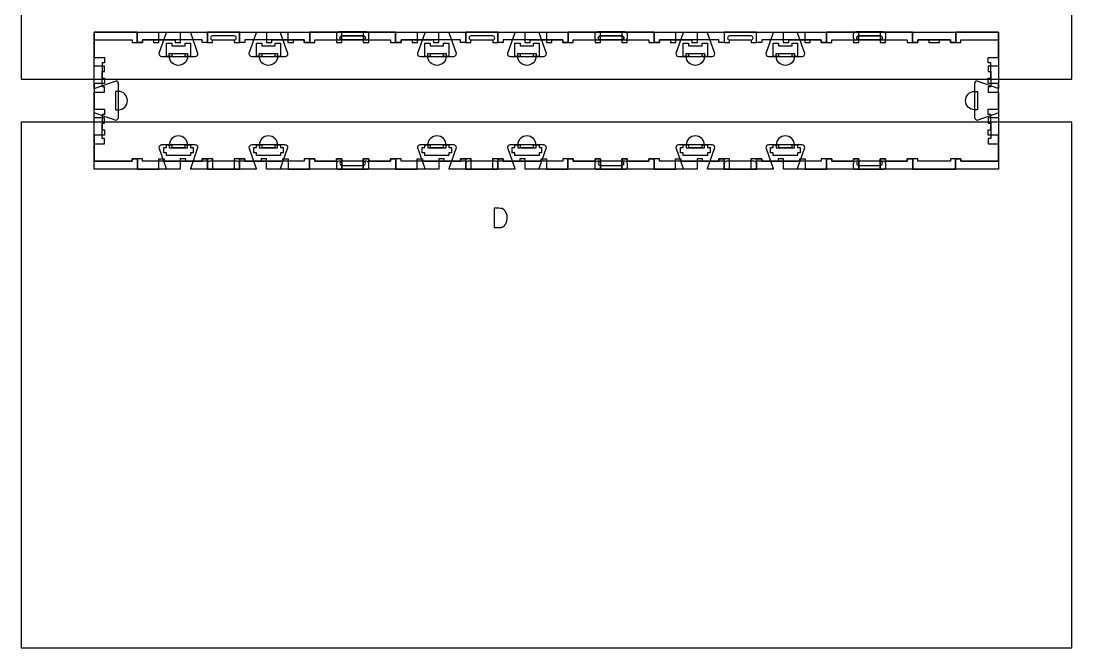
# Model space of a CAD drawing. Header units: millimetres. Extents: x -1220 to 1220, y -1270 to 3400.
# Drawn here: x -1220 to 1220, y -1270 to 185 of the extents above; entities that cross this region are included whole.
import ezdxf

# ---------------------------------------------------------------- set-up
doc = ezdxf.new("R2010")
doc.units = ezdxf.units.MM
for name, color, linetype in [('0_SHEET_SPRUCEPLY_2440X122', 1, 'CONTINUOUS'), ('1_ANYTOOL_1MMDEEP_LABELS_S', 2, 'CONTINUOUS'), ('3_ANYTOOL_CUTTHROUGH_INSID', 4, 'CONTINUOUS'), ('4_ANYTOOL_CUTTHROUGH_OUTSI', 5, 'CONTINUOUS'), ('5_ANYTOOL_HALF_MILL_9MM_IN', 3, 'CONTINUOUS')]:
    doc.layers.add(name, color=color, linetype=linetype)

msp = doc.modelspace()

# ---------------------------------------------------------------- linework, layer by layer
at = {"layer": '0_SHEET_SPRUCEPLY_2440X122'}
for points in [[(-1220, 1270), (-1220, 50), (1220, 50), (1220, 1270)], [(-1220, -50), (-1220, -1270), (1220, -1270), (1220, -50)]]:
    msp.add_lwpolyline(points, close=True, dxfattribs=at)
at = {"layer": '1_ANYTOOL_1MMDEEP_LABELS_S'}
msp.add_lwpolyline([(-121.8, -249.5), (-121.8, -294.5), (-109, -294.4), (-108.4, -294.4), (-107.8, -294.4), (-107.2, -294.3), (-106.6, -294.3), (-106, -294.2), (-105.5, -294.1), (-104.9, -294), (-104.4, -293.9), (-103.9, -293.8), (-103.4, -293.6), (-102.9, -293.5), (-102.4, -293.3), (-101.9, -293.1), (-101.7, -293), (-101.5, -292.9), (-101.2, -292.8), (-101, -292.7), (-100.8, -292.6), (-100.6, -292.5), (-100.3, -292.4), (-100.1, -292.2), (-99.9, -292.1), (-99.7, -292), (-99.5, -291.8), (-99.3, -291.7), (-99.1, -291.6), (-98.9, -291.4), (-98.7, -291.3), (-98.5, -291.1), (-98.4, -291), (-98.2, -290.8), (-98, -290.6), (-97.8, -290.5), (-97.6, -290.3), (-97.5, -290.1), (-97.3, -290), (-97.1, -289.8), (-97, -289.6), (-96.8, -289.4), (-96.7, -289.2), (-96.5, -289), (-96.4, -288.8), (-96.2, -288.6), (-96.1, -288.4), (-95.9, -288.2), (-95.6, -287.8), (-95.4, -287.4), (-95.1, -286.9), (-94.7, -286), (-94.2, -285), (-93.8, -284.1), (-93.4, -283.1), (-93.1, -282.2), (-92.7, -281.2), (-92.4, -280.2), (-92.2, -279.2), (-92, -278.2), (-91.8, -277.2), (-91.6, -276.2), (-91.5, -275.2), (-91.3, -274.2), (-91.3, -273.1), (-91.2, -272.1), (-91.2, -271), (-91.2, -270.1), (-91.3, -269.2), (-91.3, -268.4), (-91.4, -267.5), (-91.6, -266.6), (-91.6, -266.2), (-91.7, -265.8), (-91.8, -265.4), (-91.9, -264.9), (-92, -264.5), (-92.1, -264.1), (-92.3, -263.7), (-92.4, -263.3), (-92.5, -262.9), (-92.7, -262.5), (-92.8, -262.1), (-93, -261.7), (-93.1, -261.3), (-93.3, -260.9), (-93.7, -260.1), (-94.1, -259.3), (-94.5, -258.5), (-94.9, -257.8), (-95.2, -257.3), (-95.5, -256.9), (-95.8, -256.4), (-96.1, -256), (-96.4, -255.6), (-96.8, -255.2), (-97.1, -254.9), (-97.4, -254.5), (-97.7, -254.1), (-98.1, -253.8), (-98.4, -253.5), (-98.8, -253.2), (-99.1, -252.9), (-99.5, -252.6), (-99.9, -252.4), (-100.2, -252.1), (-100.6, -251.9), (-101, -251.6), (-101.4, -251.4), (-101.8, -251.2), (-102.1, -251.1), (-102.5, -250.9), (-103, -250.7), (-103.4, -250.6), (-103.8, -250.5), (-104.2, -250.4), (-104.6, -250.3), (-105.1, -250.2), (-105.5, -250.1), (-105.9, -250.1), (-106.4, -250), (-110.5, -249.8), (-114.2, -249.7), (-118, -249.6)], close=True, dxfattribs=at)
at = {"layer": '3_ANYTOOL_CUTTHROUGH_INSID'}
for points in [[(-725, 140.7, 1), (-725, 150.2), (-775, 150.2, 1), (-775, 140.7)], [(-425, 140.7), (-475, 140.7, -1), (-475, 150.2), (-425, 150.2, -1)], [(-425, 140.7), (-475, 140.7, -1), (-475, 150.2), (-425, 150.2, -1)], [(-475, 140.7), (-425, 140.7, 1), (-425, 150.2), (-475, 150.2, 1)], [(-125, 140.7, 1), (-125, 150.2), (-175, 150.2, 1), (-175, 140.7)], [(175, 140.7), (125, 140.7, -1), (125, 150.2), (175, 150.2, -1)], [(175, 140.7), (125, 140.7, -1), (125, 150.2), (175, 150.2, -1)], [(125, 140.7), (175, 140.7, 1), (175, 150.2), (125, 150.2, 1)], [(475, 140.7, 1), (475, 150.2), (425, 150.2, 1), (425, 140.7)], [(775, 140.7), (725, 140.7, -1), (725, 150.2), (775, 150.2, -1)], [(725, 140.7), (775, 140.7, 1), (775, 150.2), (725, 150.2, 1)], [(775, 140.7), (725, 140.7, -1), (725, 150.2), (775, 150.2, -1)], [(-475, -140.8, 1), (-475, -150.3), (-425, -150.3, 1), (-425, -140.8)], [(125, -140.8, 1), (125, -150.3), (175, -150.3, 1), (175, -140.8)], [(725, -140.8, 1), (725, -150.3), (775, -150.3, 1), (775, -140.8)]]:
    msp.add_lwpolyline(points, format="xyb", close=True, dxfattribs=at)
for points in [[(-882.6, 102.7), (-882.6, 133.3), (-870.1, 133.3), (-870.1, 127.3), (-838.9, 127.3), (-838.9, 133.3), (-826.4, 133.3), (-826.4, 102.7), (-838.9, 102.7), (-838.9, 108.8), (-870.1, 108.8), (-870.1, 102.7)], [(-629.9, 133.3), (-617.4, 133.3), (-617.4, 102.7), (-629.9, 102.7), (-629.9, 108.8), (-661.1, 108.8), (-661.1, 102.7), (-673.6, 102.7), (-673.6, 133.3), (-661.1, 133.3), (-661.1, 127.3), (-629.9, 127.3)], [(-282.6, 102.7), (-282.6, 133.3), (-270.1, 133.3), (-270.1, 127.3), (-238.9, 127.3), (-238.9, 133.3), (-226.4, 133.3), (-226.4, 102.7), (-238.9, 102.7), (-238.9, 108.8), (-270.1, 108.8), (-270.1, 102.7)], [(-29.9, 133.3), (-17.4, 133.3), (-17.4, 102.7), (-29.9, 102.7), (-29.9, 108.8), (-61.1, 108.8), (-61.1, 102.7), (-73.6, 102.7), (-73.6, 133.3), (-61.1, 133.3), (-61.1, 127.3), (-29.9, 127.3)], [(317.4, 102.7), (317.4, 133.3), (329.9, 133.3), (329.9, 127.3), (361.1, 127.3), (361.1, 133.3), (373.6, 133.3), (373.6, 102.7), (361.1, 102.7), (361.1, 108.8), (329.9, 108.8), (329.9, 102.7)], [(570.1, 133.3), (582.6, 133.3), (582.6, 102.7), (570.1, 102.7), (570.1, 108.8), (538.9, 108.8), (538.9, 102.7), (526.4, 102.7), (526.4, 133.3), (538.9, 133.3), (538.9, 127.3), (570.1, 127.3)], [(-882.6, -121.3), (-888.6, -121.3), (-888.6, -108.8), (-882.6, -108.8), (-882.6, -102.8), (-870.1, -102.8), (-870.1, -108.8), (-838.9, -108.8), (-838.9, -102.8), (-826.4, -102.8), (-826.4, -108.8), (-820.4, -108.8), (-820.4, -121.3), (-826.4, -121.3), (-826.4, -127.3), (-882.6, -127.3)], [(-673.6, -121.3), (-679.6, -121.3), (-679.6, -108.8), (-673.6, -108.8), (-673.6, -102.8), (-661.1, -102.8), (-661.1, -108.8), (-629.9, -108.8), (-629.9, -102.8), (-617.4, -102.8), (-617.4, -108.8), (-611.4, -108.8), (-611.4, -121.3), (-617.4, -121.3), (-617.4, -127.3), (-673.6, -127.3)], [(-282.6, -121.3), (-288.6, -121.3), (-288.6, -108.8), (-282.6, -108.8), (-282.6, -102.8), (-270.1, -102.8), (-270.1, -108.8), (-238.9, -108.8), (-238.9, -102.8), (-226.4, -102.8), (-226.4, -108.8), (-220.4, -108.8), (-220.4, -121.3), (-226.4, -121.3), (-226.4, -127.3), (-282.6, -127.3)], [(-73.6, -121.3), (-79.6, -121.3), (-79.6, -108.8), (-73.6, -108.8), (-73.6, -102.8), (-61.1, -102.8), (-61.1, -108.8), (-29.9, -108.8), (-29.9, -102.8), (-17.4, -102.8), (-17.4, -108.8), (-11.4, -108.8), (-11.4, -121.3), (-17.4, -121.3), (-17.4, -127.3), (-73.6, -127.3)], [(317.4, -121.3), (311.4, -121.3), (311.4, -108.8), (317.4, -108.8), (317.4, -102.8), (329.9, -102.8), (329.9, -108.8), (361.1, -108.8), (361.1, -102.8), (373.6, -102.8), (373.6, -108.8), (379.6, -108.8), (379.6, -121.3), (373.6, -121.3), (373.6, -127.3), (317.4, -127.3)], [(526.4, -121.3), (520.4, -121.3), (520.4, -108.8), (526.4, -108.8), (526.4, -102.8), (538.9, -102.8), (538.9, -108.8), (570.1, -108.8), (570.1, -102.8), (582.6, -102.8), (582.6, -108.8), (588.6, -108.8), (588.6, -121.3), (582.6, -121.3), (582.6, -127.3), (526.4, -127.3)]]:
    msp.add_lwpolyline(points, close=True, dxfattribs=at)
at = {"layer": '4_ANYTOOL_CUTTHROUGH_OUTSI'}
for points in [[(-1049.8, -28.1, -0.061485), (-1048.4, -28.3), (-1000.1, -45.2, 0.084368), (-1000, -45.2, 0.414214), (-993.8, -39), (-993.8, 39, 0.414214), (-1000, 45.3, 0.084368), (-1000.1, 45.2), (-1048.4, 28.3, -0.061485), (-1049.8, 28.1), (-1049.8, 158.7), (-950.3, 158.7), (-950.3, 158.7), (-950.3, 135, 0.414214), (-950, 134.7), (-938, 134.7, 0.414214), (-937.8, 135), (-937.8, 140.7), (-862.3, 140.7), (-862.3, 135), (-862.3, 135, 0.414214), (-862, 134.7), (-850, 134.7, 0.414214), (-849.8, 135), (-849.8, 158.7), (-650.3, 158.7), (-650.3, 135), (-650.3, 135, 0.414214), (-650, 134.7), (-638, 134.7, 0.414214), (-637.8, 135), (-637.8, 140.7), (-562.3, 140.7), (-562.3, 135), (-562.3, 135, 0.414214), (-562, 134.7), (-550, 134.7, 0.414214), (-549.8, 135), (-549.8, 158.7), (-350.3, 158.7), (-350.3, 135, 0.414214), (-350, 134.7), (-338, 134.7, 0.414214), (-337.8, 135), (-337.8, 140.7), (-262.3, 140.7), (-262.3, 135), (-262.3, 135, 0.414214), (-262, 134.7), (-250, 134.7, 0.414214), (-249.8, 135), (-249.8, 158.7), (-50.3, 158.7), (-50.3, 135), (-50.3, 135, 0.414214), (-50, 134.7), (-38, 134.7, 0.414214), (-37.8, 135), (-37.8, 140.7), (37.7, 140.7), (37.7, 135), (37.7, 135, 0.414214), (38, 134.7), (50, 134.7, 0.414214), (50.2, 135), (50.2, 158.7), (249.7, 158.7), (249.7, 135, 0.414214), (250, 134.7), (262, 134.7, 0.414214), (262.2, 135), (262.2, 140.7), (337.8, 140.7), (337.8, 135), (337.8, 135, 0.414214), (338, 134.7), (350, 134.7, 0.414214), (350.3, 135), (350.3, 158.7), (549.8, 158.7), (549.8, 135), (549.8, 135, 0.414214), (550, 134.7), (562, 134.7, 0.414214), (562.3, 135), (562.3, 140.7), (637.7, 140.7), (637.7, 135), (637.7, 135, 0.414214), (638, 134.7), (650, 134.7, 0.414214), (650.2, 135), (650.2, 158.7), (849.7, 158.7), (849.7, 135, 0.414214), (850, 134.7), (862, 134.7, 0.414214), (862.2, 135), (862.2, 140.7), (937.7, 140.7), (937.7, 135), (937.7, 135, 0.414214), (938, 134.7), (950, 134.7, 0.414214), (950.2, 135), (950.2, 158.7), (1049.7, 158.7), (1049.7, 28.1), (1049.7, 28.1, -0.061485), (1048.4, 28.3), (1000.1, 45.2, 0.084368), (1000, 45.3, 0.414214), (993.8, 39), (993.8, -39, 0.414214), (1000, -45.2, 0.084368), (1000.1, -45.2), (1048.4, -28.3, -0.061485), (1049.7, -28.1), (1049.7, -140.8), (962.2, -140.8), (962.2, -135), (962.2, -135, 0.414214), (962, -134.8), (950, -134.8, 0.414214), (949.7, -135), (949.7, -158.8), (900, -158.8), (850.2, -158.8), (850.2, -135), (850.2, -135, 0.414214), (850, -134.8), (838, -134.8, 0.414214), (837.7, -135), (837.7, -140.8), (787.2, -140.8), (787.2, -135), (787.2, -135, 0.414214), (787, -134.8), (775, -134.8, 0.414214), (774.7, -135), (774.7, -158.8), (725.2, -158.8), (725.2, -135), (725.2, -135, 0.414214), (725, -134.8), (713, -134.8, 0.414214), (712.7, -135), (712.7, -140.8), (662.2, -140.8), (662.2, -135), (662.2, -135, 0.414214), (662, -134.8), (650, -134.8, 0.414214), (649.7, -135), (649.7, -158.8), (582.6, -158.8), (582.6, -158.8, -0.061485), (582.8, -157.4), (599.7, -109.1, 0.084368), (599.7, -109, 0.414214), (593.5, -102.8), (515.5, -102.8, 0.414214), (509.2, -109, 0.084368), (509.2, -109.1), (526.1, -157.4, -0.061485), (526.3, -158.8), (487.8, -158.8), (487.8, -135), (487.8, -135, 0.414214), (487.5, -134.8), (475.5, -134.8, 0.414214), (475.3, -135), (475.3, -140.8), (424.8, -140.8), (424.8, -135), (424.8, -135, 0.414214), (424.5, -134.8), (412.5, -134.8, 0.414214), (412.3, -135), (412.3, -158.8), (373.7, -158.8), (373.7, -158.8, -0.061485), (373.9, -157.4), (390.8, -109.1, 0.084368), (390.8, -109, 0.414214), (384.5, -102.8), (306.5, -102.8, 0.414214), (300.3, -109, 0.084368), (300.3, -109.1), (317.2, -157.4, -0.061485), (317.4, -158.8), (300, -158.8), (250.2, -158.8), (250.2, -135), (250.2, -135, 0.414214), (250, -134.8), (238, -134.8, 0.414214), (237.7, -135), (237.7, -140.8), (187.2, -140.8), (187.2, -135), (187.2, -135, 0.414214), (187, -134.8), (175, -134.8, 0.414214), (174.7, -135), (174.7, -158.8), (125.2, -158.8), (125.2, -135), (125.2, -135, 0.414214), (125, -134.8), (113, -134.8, 0.414214), (112.7, -135), (112.7, -140.8), (62.2, -140.8), (62.2, -135), (62.2, -135, 0.414214), (62, -134.8), (50, -134.8, 0.414214), (49.7, -135), (49.7, -158.8), (-17.4, -158.8), (-17.4, -158.8, -0.061485), (-17.2, -157.4), (-0.3, -109.1, 0.084368), (-0.3, -109, 0.414214), (-6.5, -102.8), (-84.5, -102.8, 0.414214), (-90.8, -109, 0.084368), (-90.8, -109.1), (-73.9, -157.4, -0.061485), (-73.7, -158.8), (-112.3, -158.8), (-112.3, -135), (-112.3, -135, 0.414214), (-112.5, -134.8), (-124.5, -134.8, 0.414214), (-124.8, -135), (-124.8, -140.8), (-175.3, -140.8), (-175.3, -135), (-175.3, -135, 0.414214), (-175.5, -134.8), (-187.5, -134.8, 0.414214), (-187.8, -135), (-187.8, -158.8), (-226.3, -158.8), (-226.3, -158.8, -0.061485), (-226.1, -157.4), (-209.2, -109.1, 0.084368), (-209.2, -109, 0.414214), (-215.5, -102.8), (-293.5, -102.8, 0.414214), (-299.7, -109, 0.084368), (-299.7, -109.1), (-282.8, -157.4, -0.061485), (-282.6, -158.8), (-300, -158.8), (-349.8, -158.8), (-349.8, -135), (-349.8, -135, 0.414214), (-350, -134.8), (-362, -134.8, 0.414214), (-362.3, -135), (-362.3, -140.8), (-412.8, -140.8), (-412.8, -135), (-412.8, -135, 0.414214), (-413, -134.8), (-425, -134.8, 0.414214), (-425.3, -135), (-425.3, -158.8), (-474.8, -158.8), (-474.8, -135), (-474.8, -135, 0.414214), (-475, -134.8), (-487, -134.8, 0.414214), (-487.3, -135), (-487.3, -140.8), (-537.8, -140.8), (-537.8, -135), (-537.8, -135, 0.414214), (-538, -134.8), (-550, -134.8, 0.414214), (-550.3, -135), (-550.3, -158.8), (-617.4, -158.8), (-617.4, -158.8, -0.061485), (-617.2, -157.4), (-600.3, -109.1, 0.084368), (-600.3, -109, 0.414214), (-606.5, -102.8), (-684.5, -102.8, 0.414214), (-690.8, -109, 0.084368), (-690.8, -109.1), (-673.9, -157.4, -0.061485), (-673.7, -158.8), (-712.3, -158.8), (-712.3, -135), (-712.3, -135, 0.414214), (-712.5, -134.8), (-724.5, -134.8, 0.414214), (-724.8, -135), (-724.8, -140.8), (-775.3, -140.8), (-775.3, -135), (-775.3, -135, 0.414214), (-775.5, -134.8), (-787.5, -134.8, 0.414214), (-787.8, -135), (-787.8, -158.8), (-826.3, -158.8), (-826.3, -158.8, -0.061485), (-826.1, -157.4), (-809.2, -109.1, 0.084368), (-809.2, -109, 0.414214), (-815.5, -102.8), (-893.5, -102.8, 0.414214), (-899.7, -109, 0.084368), (-899.7, -109.1), (-882.8, -157.4, -0.061485), (-882.6, -158.8), (-900, -158.8), (-949.8, -158.8), (-949.8, -158.8), (-949.8, -135, 0.414214), (-950, -134.8), (-962, -134.8, 0.414214), (-962.3, -135), (-962.3, -140.8), (-1049.8, -140.8)], [(-562.3, -140.8), (-700.3, -140.8), (-700.3, -135), (-700.3, -135, 0.414214), (-700.5, -134.8), (-712.5, -134.8, 0.414214), (-712.8, -135), (-712.8, -158.8), (-787.3, -158.8), (-787.3, -135), (-787.3, -135, 0.414214), (-787.5, -134.8), (-799.5, -134.8, 0.414214), (-799.8, -135), (-799.8, -140.8), (-937.8, -140.8), (-937.8, -135), (-937.8, -135, 0.414214), (-938, -134.8), (-950, -134.8, 0.414214), (-950.3, -135), (-950.3, -158.8), (-1049.8, -158.8), (-1049.8, -100.3), (-1026, -100.3), (-1026, -100.3, 0.414214), (-1025.8, -100), (-1025.8, -88, 0.414214), (-1026, -87.8), (-1031.8, -87.8), (-1031.8, -52.3), (-1026, -52.3), (-1026, -52.3, 0.414214), (-1025.8, -52), (-1025.8, -40, 0.414214), (-1026, -39.8), (-1049.8, -39.8), (-1049.8, 19.7), (-1026, 19.7), (-1026, 19.7, 0.414214), (-1025.8, 20), (-1025.8, 32, 0.414214), (-1026, 32.2), (-1031.8, 32.2), (-1031.8, 67.7), (-1026, 67.7), (-1026, 67.7, 0.414214), (-1025.8, 68), (-1025.8, 80, 0.414214), (-1026, 80.2), (-1049.8, 80.2), (-1049.8, 158.7), (-950.3, 158.7), (-950.3, 135), (-950.3, 135, 0.414213), (-950, 134.7), (-938, 134.7, 0.414214), (-937.8, 135), (-937.8, 140.7), (-912.3, 140.7), (-912.3, 135), (-912.3, 135, 0.414214), (-912, 134.7), (-900, 134.7, 0.414213), (-899.7, 135), (-899.7, 158.7), (-787.8, 158.7), (-787.8, 135), (-787.8, 135, 0.414214), (-787.5, 134.7), (-775.5, 134.7, 0.414214), (-775.3, 135), (-775.3, 140.7), (-724.8, 140.7), (-724.8, 135), (-724.8, 135, 0.414214), (-724.5, 134.7), (-712.5, 134.7, 0.414214), (-712.3, 135), (-712.3, 158.7), (-600.2, 158.7), (-600.2, 135), (-600.2, 135, 0.414214), (-600, 134.7), (-588, 134.7, 0.414214), (-587.7, 135), (-587.7, 140.7), (-562.3, 140.7), (-562.3, 135), (-562.3, 135, 0.414214), (-562, 134.7), (-550, 134.7, 0.414214), (-549.8, 135), (-549.8, 158.7), (-350.3, 158.7), (-350.3, 135), (-350.3, 135, 0.414214), (-350, 134.7), (-338, 134.7, 0.414214), (-337.8, 135), (-337.8, 140.7), (-312.2, 140.7), (-312.2, 135), (-312.2, 135, 0.414214), (-312, 134.7), (-300, 134.7, 0.414214), (-299.7, 135), (-299.7, 158.7), (-187.8, 158.7), (-187.8, 135), (-187.8, 135, 0.414214), (-187.5, 134.7), (-175.5, 134.7, 0.414214), (-175.3, 135), (-175.3, 140.7), (-124.8, 140.7), (-124.8, 135), (-124.8, 135, 0.414214), (-124.5, 134.7), (-112.5, 134.7, 0.414214), (-112.3, 135), (-112.3, 158.7), (-0.2, 158.7), (-0.2, 135), (-0.2, 135, 0.414214), (0, 134.7), (12, 134.7, 0.414214), (12.3, 135), (12.3, 140.7), (37.7, 140.7), (37.7, 135), (37.7, 135, 0.414214), (38, 134.7), (50, 134.7, 0.414214), (50.2, 135), (50.2, 158.7), (249.7, 158.7), (249.7, 135), (249.7, 135, 0.414214), (250, 134.7), (262, 134.7, 0.414214), (262.2, 135), (262.2, 140.7), (287.8, 140.7), (287.8, 135), (287.8, 135, 0.414214), (288, 134.7), (300, 134.7, 0.414213), (300.3, 135), (300.3, 158.7), (412.3, 158.7), (412.3, 135), (412.3, 135, 0.414214), (412.5, 134.7), (424.5, 134.7, 0.414214), (424.8, 135), (424.8, 140.7), (475.3, 140.7), (475.3, 135), (475.3, 135, 0.414214), (475.5, 134.7), (487.5, 134.7, 0.414214), (487.8, 135), (487.8, 158.7), (599.8, 158.7), (599.8, 135), (599.8, 135, 0.414214), (600, 134.7), (612, 134.7, 0.414214), (612.3, 135), (612.3, 140.7), (637.7, 140.7), (637.7, 135), (637.7, 135, 0.414214), (638, 134.7), (650, 134.7, 0.414214), (650.2, 135), (650.2, 158.7), (849.7, 158.7), (849.7, 135), (849.7, 135, 0.414214), (850, 134.7), (862, 134.7, 0.414214), (862.2, 135), (862.2, 140.7), (887.8, 140.7), (887.8, 135), (887.8, 135, 0.414213), (888, 134.7), (912, 134.7, 0.414214), (912.3, 135), (912.3, 140.7), (937.7, 140.7), (937.7, 135), (937.7, 135, 0.414214), (938, 134.7), (950, 134.7, 0.414213), (950.2, 135), (950.2, 158.7), (1049.7, 158.7), (1049.7, 80.2), (1026, 80.2), (1026, 80.2, 0.414214), (1025.7, 80), (1025.7, 68, 0.414214), (1026, 67.7), (1031.7, 67.7), (1031.7, 32.2), (1026, 32.2), (1026, 32.2, 0.414214), (1025.7, 32), (1025.7, 20, 0.414214), (1026, 19.7), (1049.7, 19.7), (1049.7, -39.8), (1026, -39.8), (1026, -39.8, 0.414214), (1025.7, -40), (1025.7, -52, 0.414214), (1026, -52.3), (1031.7, -52.3), (1031.7, -87.8), (1026, -87.8), (1026, -87.8, 0.414214), (1025.7, -88), (1025.7, -100, 0.414214), (1026, -100.3), (1049.7, -100.3), (1049.7, -158.8), (950.2, -158.8), (950.2, -135), (950.2, -135, 0.414214), (950, -134.8), (938, -134.8, 0.414214), (937.7, -135), (937.7, -140.8), (862.2, -140.8), (862.2, -135), (862.2, -135, 0.414214), (862, -134.8), (850, -134.8, 0.414214), (849.7, -135), (849.7, -158.8), (650.2, -158.8), (650.2, -135), (650.2, -135, 0.414214), (650, -134.8), (638, -134.8, 0.414214), (637.7, -135), (637.7, -140.8), (499.7, -140.8), (499.7, -135), (499.7, -135, 0.414214), (499.5, -134.8), (487.5, -134.8, 0.414214), (487.2, -135), (487.2, -158.8), (412.7, -158.8), (412.7, -135), (412.7, -135, 0.414214), (412.5, -134.8), (400.5, -134.8, 0.414214), (400.2, -135), (400.2, -140.8), (262.2, -140.8), (262.2, -135), (262.2, -135, 0.414214), (262, -134.8), (250, -134.8, 0.414214), (249.7, -135), (249.7, -158.8), (50.2, -158.8), (50.2, -135), (50.2, -135, 0.414214), (50, -134.8), (38, -134.8, 0.414214), (37.7, -135), (37.7, -140.8), (-100.3, -140.8), (-100.3, -135), (-100.3, -135, 0.414214), (-100.5, -134.8), (-112.5, -134.8, 0.414214), (-112.8, -135), (-112.8, -158.8), (-187.3, -158.8), (-187.3, -135), (-187.3, -135, 0.414214), (-187.5, -134.8), (-199.5, -134.8, 0.414214), (-199.8, -135), (-199.8, -140.8), (-337.8, -140.8), (-337.8, -135), (-337.8, -135, 0.414214), (-338, -134.8), (-350, -134.8, 0.414214), (-350.3, -135), (-350.3, -158.8), (-549.8, -158.8), (-549.8, -135), (-549.8, -135, 0.414214), (-550, -134.8), (-562, -134.8, 0.414214), (-562.3, -135)], [(993.8, -39, 0.414214), (1000, -45.2, 0.084368), (1000.1, -45.2), (1048.4, -28.3, -0.061485), (1049.7, -28.1), (1049.7, -140.8), (962.2, -140.8), (962.2, -135), (962.2, -135, 0.414214), (962, -134.8), (950, -134.8, 0.414214), (949.7, -135), (949.7, -158.8), (850.2, -158.8), (850.2, -135), (850.2, -135, 0.414214), (850, -134.8), (838, -134.8, 0.414214), (837.7, -135), (837.7, -140.8), (787.2, -140.8), (787.2, -135), (787.2, -135, 0.414214), (787, -134.8), (775, -134.8, 0.414213), (774.7, -135), (774.7, -158.8), (725.2, -158.8), (725.2, -135), (725.2, -135, 0.414214), (725, -134.8), (713, -134.8, 0.414214), (712.7, -135), (712.7, -140.8), (662.2, -140.8), (662.2, -135), (662.2, -135, 0.414214), (662, -134.8), (650, -134.8, 0.414214), (649.7, -135), (649.7, -158.8), (550.3, -158.8), (550.3, -135), (550.3, -135, 0.414214), (550, -134.8), (538, -134.8, 0.414214), (537.8, -135), (537.8, -140.8), (487.2, -140.8), (487.2, -135), (487.2, -135, 0.414214), (487, -134.8), (475, -134.8, 0.414213), (474.7, -135), (474.7, -158.8), (425.2, -158.8), (425.2, -135), (425.2, -135, 0.414214), (425, -134.8), (413, -134.8, 0.414214), (412.7, -135), (412.7, -140.8), (362.3, -140.8), (362.3, -135), (362.3, -135, 0.414214), (362, -134.8), (350, -134.8, 0.414214), (349.8, -135), (349.8, -158.8), (250.2, -158.8), (250.2, -135), (250.2, -135, 0.414214), (250, -134.8), (238, -134.8, 0.414214), (237.7, -135), (237.7, -140.8), (187.2, -140.8), (187.2, -135), (187.2, -135, 0.414214), (187, -134.8), (175, -134.8, 0.414213), (174.7, -135), (174.7, -158.8), (125.2, -158.8), (125.2, -135), (125.2, -135, 0.414214), (125, -134.8), (113, -134.8, 0.414214), (112.7, -135), (112.7, -140.8), (62.2, -140.8), (62.2, -135), (62.2, -135, 0.414214), (62, -134.8), (50, -134.8, 0.414214), (49.7, -135), (49.7, -158.8), (-49.7, -158.8), (-49.7, -135), (-49.7, -135, 0.414214), (-50, -134.8), (-62, -134.8, 0.414214), (-62.2, -135), (-62.2, -140.8), (-112.8, -140.8), (-112.8, -135), (-112.8, -135, 0.414214), (-113, -134.8), (-125, -134.8, 0.414213), (-125.3, -135), (-125.3, -158.8), (-174.8, -158.8), (-174.8, -135), (-174.8, -135, 0.414214), (-175, -134.8), (-187, -134.8, 0.414214), (-187.3, -135), (-187.3, -140.8), (-237.7, -140.8), (-237.7, -135), (-237.7, -135, 0.414214), (-238, -134.8), (-250, -134.8, 0.414214), (-250.2, -135), (-250.2, -158.8), (-349.8, -158.8), (-349.8, -135), (-349.8, -135, 0.414214), (-350, -134.8), (-362, -134.8, 0.414214), (-362.3, -135), (-362.3, -140.8), (-412.8, -140.8), (-412.8, -135), (-412.8, -135, 0.414214), (-413, -134.8), (-425, -134.8, 0.414213), (-425.3, -135), (-425.3, -158.8), (-474.8, -158.8), (-474.8, -135), (-474.8, -135, 0.414214), (-475, -134.8), (-487, -134.8, 0.414214), (-487.3, -135), (-487.3, -140.8), (-537.8, -140.8), (-537.8, -135), (-537.8, -135, 0.414214), (-538, -134.8), (-550, -134.8, 0.414214), (-550.3, -135), (-550.3, -158.8), (-649.7, -158.8), (-649.7, -135), (-649.7, -135, 0.414214), (-650, -134.8), (-662, -134.8, 0.414214), (-662.2, -135), (-662.2, -140.8), (-712.8, -140.8), (-712.8, -135), (-712.8, -135, 0.414214), (-713, -134.8), (-725, -134.8, 0.414213), (-725.3, -135), (-725.3, -158.8), (-774.8, -158.8), (-774.8, -135), (-774.8, -135, 0.414214), (-775, -134.8), (-787, -134.8, 0.414214), (-787.3, -135), (-787.3, -140.8), (-837.7, -140.8), (-837.7, -135), (-837.7, -135, 0.414214), (-838, -134.8), (-850, -134.8, 0.414214), (-850.2, -135), (-850.2, -158.8), (-949.8, -158.8), (-949.8, -135), (-949.8, -135, 0.414214), (-950, -134.8), (-962, -134.8, 0.414214), (-962.3, -135), (-962.3, -140.8), (-1049.8, -140.8), (-1049.8, -28.1), (-1049.8, -28.1, -0.061485), (-1048.4, -28.3), (-1000.1, -45.2, 0.084368), (-1000, -45.2, 0.414214), (-993.8, -39), (-993.8, 39, 0.414214), (-1000, 45.3, 0.084368), (-1000.1, 45.2), (-1048.4, 28.3, -0.061485), (-1049.8, 28.1), (-1049.8, 140.7), (-962.3, 140.7), (-962.3, 135), (-962.3, 135, 0.414214), (-962, 134.7), (-950, 134.7, 0.414214), (-949.8, 135), (-949.8, 158.7), (-900, 158.7), (-882.6, 158.7), (-882.6, 158.7, -0.061485), (-882.8, 157.4), (-899.7, 109.1, 0.084368), (-899.7, 109, 0.414214), (-893.5, 102.7), (-815.5, 102.7, 0.414214), (-809.2, 109, 0.084368), (-809.2, 109.1), (-826.1, 157.4, -0.061485), (-826.3, 158.7), (-787.8, 158.7), (-787.8, 135), (-787.8, 135, 0.414214), (-787.5, 134.7), (-775.5, 134.7, 0.414214), (-775.3, 135), (-775.3, 140.7), (-724.8, 140.7), (-724.8, 135), (-724.8, 135, 0.414214), (-724.5, 134.7), (-712.5, 134.7, 0.414214), (-712.3, 135), (-712.3, 158.7), (-673.7, 158.7), (-673.7, 158.7, -0.061485), (-673.9, 157.4), (-690.8, 109.1, 0.084368), (-690.8, 109, 0.414214), (-684.5, 102.7), (-606.5, 102.7, 0.414214), (-600.3, 109, 0.084368), (-600.3, 109.1), (-617.2, 157.4, -0.061485), (-617.4, 158.7), (-600, 158.7), (-550.3, 158.7), (-550.3, 135), (-550.3, 135, 0.414214), (-550, 134.7), (-538, 134.7, 0.414214), (-537.8, 135), (-537.8, 140.7), (-487.3, 140.7), (-487.3, 135), (-487.3, 135, 0.414214), (-487, 134.7), (-475, 134.7, 0.414214), (-474.8, 135), (-474.8, 158.7), (-425.3, 158.7), (-425.3, 135), (-425.3, 135, 0.414214), (-425, 134.7), (-413, 134.7, 0.414214), (-412.8, 135), (-412.8, 140.7), (-362.3, 140.7), (-362.3, 135), (-362.3, 135, 0.414214), (-362, 134.7), (-350, 134.7, 0.414214), (-349.8, 135), (-349.8, 158.7), (-300, 158.7), (-282.6, 158.7), (-282.6, 158.7, -0.061485), (-282.8, 157.4), (-299.7, 109.1, 0.084368), (-299.7, 109, 0.414214), (-293.5, 102.7), (-215.5, 102.7, 0.414214), (-209.2, 109, 0.084368), (-209.2, 109.1), (-226.1, 157.4, -0.061485), (-226.3, 158.7), (-187.8, 158.7), (-187.8, 135), (-187.8, 135, 0.414214), (-187.5, 134.7), (-175.5, 134.7, 0.414214), (-175.3, 135), (-175.3, 140.7), (-124.8, 140.7), (-124.8, 135), (-124.8, 135, 0.414214), (-124.5, 134.7), (-112.5, 134.7, 0.414214), (-112.3, 135), (-112.3, 158.7), (-73.7, 158.7), (-73.7, 158.7, -0.061485), (-73.9, 157.4), (-90.8, 109.1, 0.084368), (-90.8, 109, 0.414214), (-84.5, 102.7), (-6.5, 102.7, 0.414214), (-0.3, 109, 0.084368), (-0.3, 109.1), (-17.2, 157.4, -0.061485), (-17.4, 158.7), (0, 158.7), (49.7, 158.7), (49.7, 135), (49.7, 135, 0.414214), (50, 134.7), (62, 134.7, 0.414214), (62.2, 135), (62.2, 140.7), (112.7, 140.7), (112.7, 135), (112.7, 135, 0.414214), (113, 134.7), (125, 134.7, 0.414214), (125.2, 135), (125.2, 158.7), (174.7, 158.7), (174.7, 135), (174.7, 135, 0.414214), (175, 134.7), (187, 134.7, 0.414214), (187.2, 135), (187.2, 140.7), (237.7, 140.7), (237.7, 135), (237.7, 135, 0.414214), (238, 134.7), (250, 134.7, 0.414214), (250.2, 135), (250.2, 158.7), (300, 158.7), (317.4, 158.7), (317.4, 158.7, -0.061485), (317.2, 157.4), (300.3, 109.1, 0.084368), (300.3, 109, 0.414214), (306.5, 102.7), (384.5, 102.7, 0.414214), (390.8, 109, 0.084368), (390.8, 109.1), (373.9, 157.4, -0.061485), (373.7, 158.7), (412.3, 158.7), (412.3, 135), (412.3, 135, 0.414214), (412.5, 134.7), (424.5, 134.7, 0.414214), (424.8, 135), (424.8, 140.7), (475.3, 140.7), (475.3, 135), (475.3, 135, 0.414214), (475.5, 134.7), (487.5, 134.7, 0.414214), (487.8, 135), (487.8, 158.7), (526.3, 158.7), (526.3, 158.7, -0.061485), (526.1, 157.4), (509.2, 109.1, 0.084368), (509.2, 109, 0.414214), (515.5, 102.7), (593.5, 102.7, 0.414214), (599.7, 109, 0.084368), (599.7, 109.1), (582.8, 157.4, -0.061485), (582.6, 158.7), (600, 158.7), (649.7, 158.7), (649.7, 135), (649.7, 135, 0.414214), (650, 134.7), (662, 134.7, 0.414214), (662.2, 135), (662.2, 140.7), (712.7, 140.7), (712.7, 135), (712.7, 135, 0.414214), (713, 134.7), (725, 134.7, 0.414214), (725.2, 135), (725.2, 158.7), (774.7, 158.7), (774.7, 135), (774.7, 135, 0.414214), (775, 134.7), (787, 134.7, 0.414214), (787.2, 135), (787.2, 140.7), (837.7, 140.7), (837.7, 135), (837.7, 135, 0.414214), (838, 134.7), (850, 134.7, 0.414214), (850.2, 135), (850.2, 158.7), (900, 158.7), (949.7, 158.7), (949.7, 158.7), (949.7, 135, 0.414214), (950, 134.7), (962, 134.7, 0.414214), (962.2, 135), (962.2, 140.7), (1049.7, 140.7), (1049.7, 28.1), (1049.7, 28.1, -0.061485), (1048.4, 28.3), (1000.1, 45.2, 0.084368), (1000, 45.3, 0.414214), (993.8, 39)], [(-1031.8, -32.3), (-1031.8, -67.8), (-1026, -67.8, -0.414214), (-1025.8, -68), (-1025.8, -80, -0.414214), (-1026, -80.3), (-1049.8, -80.3), (-1049.8, -140.8), (-962.3, -140.8), (-962.3, -135, -0.414214), (-962, -134.8), (-950, -134.8, -0.414214), (-949.8, -135), (-949.8, -158.8), (-900.2, -158.8), (-900.2, -135, -0.414214), (-900, -134.8), (-888, -134.8, -0.414214), (-887.8, -135), (-887.8, -140.8), (-799.8, -140.8), (-799.8, -135, -0.414214), (-799.5, -134.8), (-787.5, -134.8, -0.414214), (-787.3, -135), (-787.3, -158.8), (-712.8, -158.8), (-712.8, -135, -0.414214), (-712.5, -134.8), (-700.5, -134.8, -0.414214), (-700.3, -135), (-700.3, -140.8), (-612.2, -140.8), (-612.2, -135, -0.414214), (-612, -134.8), (-600, -134.8, -0.414217), (-599.8, -135), (-599.8, -158.8), (-550.3, -158.8), (-550.3, -135, -0.414214), (-550, -134.8), (-538, -134.8, -0.414214), (-537.8, -135), (-537.8, -140.8), (-487.3, -140.8), (-487.3, -135, -0.414214), (-487, -134.8), (-475, -134.8, -0.414214), (-474.8, -135), (-474.8, -158.8), (-425.3, -158.8), (-425.3, -135, -0.414214), (-425, -134.8), (-413, -134.8, -0.414214), (-412.8, -135), (-412.8, -140.8), (-362.3, -140.8), (-362.3, -135, -0.414214), (-362, -134.8), (-350, -134.8, -0.414214), (-349.8, -135), (-349.8, -158.8), (-300.3, -158.8), (-300.3, -135, -0.414214), (-300, -134.8), (-288, -134.8, -0.414214), (-287.8, -135), (-287.8, -140.8), (-199.8, -140.8), (-199.8, -135, -0.414214), (-199.5, -134.8), (-187.5, -134.8, -0.414214), (-187.3, -135), (-187.3, -158.8), (-112.8, -158.8), (-112.8, -135, -0.414214), (-112.5, -134.8), (-100.5, -134.8, -0.414214), (-100.3, -135), (-100.3, -140.8), (-12.2, -140.8), (-12.2, -135, -0.414214), (-12, -134.8), (0, -134.8, -0.414217), (0.2, -135), (0.2, -158.8), (49.7, -158.8), (49.7, -135, -0.414214), (50, -134.8), (62, -134.8, -0.414214), (62.2, -135), (62.2, -140.8), (112.7, -140.8), (112.7, -135, -0.414214), (113, -134.8), (125, -134.8, -0.414214), (125.2, -135), (125.2, -158.8), (174.7, -158.8), (174.7, -135, -0.414214), (175, -134.8), (187, -134.8, -0.414214), (187.2, -135), (187.2, -140.8), (237.7, -140.8), (237.7, -135, -0.414214), (238, -134.8), (250, -134.8, -0.414214), (250.2, -135), (250.2, -158.8), (299.7, -158.8), (299.7, -135, -0.414214), (300, -134.8), (312, -134.8, -0.414214), (312.2, -135), (312.2, -140.8), (400.2, -140.8), (400.2, -135, -0.414214), (400.5, -134.8), (412.5, -134.8, -0.414214), (412.7, -135), (412.7, -158.8), (487.2, -158.8), (487.2, -135, -0.414214), (487.5, -134.8), (499.5, -134.8, -0.414214), (499.7, -135), (499.7, -140.8), (587.8, -140.8), (587.8, -135, -0.414214), (588, -134.8), (600, -134.8, -0.414217), (600.2, -135), (600.2, -158.8), (649.7, -158.8), (649.7, -135, -0.414214), (650, -134.8), (662, -134.8, -0.414214), (662.2, -135), (662.2, -140.8), (712.7, -140.8), (712.7, -135, -0.414214), (713, -134.8), (725, -134.8, -0.414214), (725.2, -135), (725.2, -158.8), (774.7, -158.8), (774.7, -135, -0.414214), (775, -134.8), (787, -134.8, -0.414214), (787.2, -135), (787.2, -140.8), (837.7, -140.8), (837.7, -135, -0.414214), (838, -134.8), (850, -134.8, -0.414214), (850.2, -135), (850.2, -158.8), (900, -158.8), (949.7, -158.8), (949.7, -135, -0.414214), (950, -134.8), (962, -134.8, -0.414214), (962.2, -135), (962.2, -140.8), (1049.7, -140.8), (1049.7, -80.3), (1026, -80.3, -0.414214), (1025.7, -80), (1025.7, -68, -0.414214), (1026, -67.8), (1031.7, -67.8), (1031.7, -32.3), (1026, -32.3, -0.414214), (1025.7, -32), (1025.7, -20, -0.414214), (1026, -19.8), (1049.7, -19.8), (1049.7, 39.7), (1026, 39.7, -0.414214), (1025.7, 40), (1025.7, 52, -0.414214), (1026, 52.2), (1031.7, 52.2), (1031.7, 87.7), (1026, 87.7, -0.414214), (1025.7, 88), (1025.7, 100, -0.414214), (1026, 100.2), (1049.7, 100.2), (1049.7, 158.7), (950.2, 158.7), (950.2, 135, -0.414214), (950, 134.7), (938, 134.7, -0.414214), (937.7, 135), (937.7, 140.7), (862.2, 140.7), (862.2, 135, -0.414214), (862, 134.7), (850, 134.7, -0.414214), (849.7, 135), (849.7, 158.7), (650.2, 158.7), (650.2, 135, -0.414214), (650, 134.7), (638, 134.7, -0.414214), (637.7, 135), (637.7, 140.7), (600, 140.7), (499.7, 140.7), (499.7, 135, -0.414214), (499.5, 134.7), (487.5, 134.7, -0.414214), (487.2, 135), (487.2, 158.7), (412.7, 158.7), (412.7, 135, -0.414214), (412.5, 134.7), (400.5, 134.7, -0.414214), (400.2, 135), (400.2, 140.7), (300, 140.7), (262.2, 140.7), (262.2, 135, -0.414214), (262, 134.7), (250, 134.7, -0.414214), (249.7, 135), (249.7, 158.7), (50.2, 158.7), (50.2, 135, -0.414214), (50, 134.7), (38, 134.7, -0.414214), (37.7, 135), (37.7, 140.7), (0, 140.7), (-100.3, 140.7), (-100.3, 135, -0.414214), (-100.5, 134.7), (-112.5, 134.7, -0.414214), (-112.8, 135), (-112.8, 158.7), (-187.3, 158.7), (-187.3, 135, -0.414214), (-187.5, 134.7), (-199.5, 134.7, -0.414214), (-199.8, 135), (-199.8, 140.7), (-300, 140.7), (-337.8, 140.7), (-337.8, 135, -0.414214), (-338, 134.7), (-350, 134.7, -0.414214), (-350.3, 135), (-350.3, 158.7), (-549.8, 158.7), (-549.8, 135, -0.414214), (-550, 134.7), (-562, 134.7, -0.414214), (-562.3, 135), (-562.3, 140.7), (-600, 140.7), (-700.3, 140.7), (-700.3, 135, -0.414214), (-700.5, 134.7), (-712.5, 134.7, -0.414214), (-712.8, 135), (-712.8, 158.7), (-787.3, 158.7), (-787.3, 135, -0.414214), (-787.5, 134.7), (-799.5, 134.7, -0.414214), (-799.8, 135), (-799.8, 140.7), (-937.8, 140.7), (-937.8, 135, -0.414214), (-938, 134.7), (-950, 134.7, -0.414214), (-950.3, 135), (-950.3, 158.7), (-1049.8, 158.7), (-1049.8, 100.2), (-1026, 100.2, -0.414214), (-1025.8, 100), (-1025.8, 88, -0.414214), (-1026, 87.7), (-1031.8, 87.7), (-1031.8, 52.2), (-1026, 52.2, -0.414214), (-1025.8, 52), (-1025.8, 40, -0.414214), (-1026, 39.7), (-1049.8, 39.7), (-1049.8, -19.8), (-1026, -19.8, -0.414214), (-1025.8, -20), (-1025.8, -32, -0.414214), (-1026, -32.3)]]:
    msp.add_lwpolyline(points, format="xyb", close=True, dxfattribs=at)
at = {"layer": '5_ANYTOOL_HALF_MILL_9MM_IN'}
for points in [[(-481.9, 159.3, 0.414214), (-487.9, 153.3), (-487.9, 146.7, 0.414214), (-481.9, 140.7), (-418.1, 140.7, 0.414214), (-412.1, 146.7), (-412.1, 153.3, 0.414214), (-418.1, 159.3)], [(118.1, 159.3, 0.414214), (112.1, 153.3), (112.1, 146.7, 0.414214), (118.1, 140.7), (181.9, 140.7, 0.414214), (187.9, 146.7), (187.9, 153.3, 0.414214), (181.9, 159.3)], [(718.1, 159.3, 0.414214), (712.1, 153.3), (712.1, 146.7, 0.414214), (718.1, 140.7), (781.9, 140.7, 0.414214), (787.9, 146.7), (787.9, 153.3, 0.414214), (781.9, 159.3)], [(-833.2, 103, -1), (-875.7, 103), (-875.7, 103.2), (-875.7, 109.2), (-833.2, 109.2), (-833.2, 103.2)], [(-624.3, 103, -1), (-666.8, 103), (-666.8, 103.2), (-666.8, 109.2), (-624.3, 109.2), (-624.3, 103.2)], [(-233.2, 103, -1), (-275.7, 103), (-275.7, 103.2), (-275.7, 109.2), (-233.2, 109.2), (-233.2, 103.2)], [(-24.3, 103, -1), (-66.8, 103), (-66.8, 103.2), (-66.8, 109.2), (-24.3, 109.2), (-24.3, 103.2)], [(366.8, 103, -1), (324.3, 103), (324.3, 103.2), (324.3, 109.2), (366.8, 109.2), (366.8, 103.2)], [(575.7, 103, -1), (533.2, 103), (533.2, 103.2), (533.2, 109.2), (575.7, 109.2), (575.7, 103.2)], [(-994, -21.2, 1), (-994, 21.3), (-994.3, 21.3), (-1000.3, 21.3), (-1000.3, -21.2), (-994.3, -21.2)], [(-994, -21.2, 1), (-994, 21.3), (-994.3, 21.3), (-1000.3, 21.3), (-1000.3, -21.2), (-994.3, -21.2)], [(994, -21.2, -1), (994, 21.3), (994.3, 21.3), (1000.3, 21.3), (1000.3, -21.2), (994.3, -21.2)], [(994, -21.2, -1), (994, 21.3), (994.3, 21.3), (1000.3, 21.3), (1000.3, -21.2), (994.3, -21.2)], [(-833.2, -103, 1), (-875.7, -103), (-875.7, -103.3), (-875.7, -109.3), (-833.2, -109.3), (-833.2, -103.3)], [(-624.3, -103, 1), (-666.8, -103), (-666.8, -103.3), (-666.8, -109.3), (-624.3, -109.3), (-624.3, -103.3)], [(-233.2, -103, 1), (-275.7, -103), (-275.7, -103.3), (-275.7, -109.3), (-233.2, -109.3), (-233.2, -103.3)], [(-24.3, -103, 1), (-66.8, -103), (-66.8, -103.3), (-66.8, -109.3), (-24.3, -109.3), (-24.3, -103.3)], [(366.8, -103, 1), (324.3, -103), (324.3, -103.3), (324.3, -109.3), (366.8, -109.3), (366.8, -103.3)], [(575.7, -103, 1), (533.2, -103), (533.2, -103.3), (533.2, -109.3), (575.7, -109.3), (575.7, -103.3)], [(-781.9, -140.8, 0.414214), (-787.9, -146.8), (-787.9, -153.3, 0.414214), (-781.9, -159.3), (-718.1, -159.3, 0.414214), (-712.1, -153.3), (-712.1, -146.8, 0.414214), (-718.1, -140.8)], [(-481.9, -140.8, 0.414214), (-487.9, -146.8), (-487.9, -153.3, 0.414214), (-481.9, -159.3), (-418.1, -159.3, 0.414214), (-412.1, -153.3), (-412.1, -146.8, 0.414214), (-418.1, -140.8)], [(-481.9, -140.8, 0.414214), (-487.9, -146.8), (-487.9, -153.3, 0.414214), (-481.9, -159.3), (-418.1, -159.3, 0.414214), (-412.1, -153.3), (-412.1, -146.8, 0.414214), (-418.1, -140.8)], [(-481.9, -140.8, 0.414214), (-487.9, -146.8), (-487.9, -153.3, 0.414214), (-481.9, -159.3), (-418.1, -159.3, 0.414214), (-412.1, -153.3), (-412.1, -146.8, 0.414214), (-418.1, -140.8)], [(-181.9, -140.8, 0.414214), (-187.9, -146.8), (-187.9, -153.3, 0.414214), (-181.9, -159.3), (-118.1, -159.3, 0.414214), (-112.1, -153.3), (-112.1, -146.8, 0.414214), (-118.1, -140.8)], [(118.1, -140.8, 0.414214), (112.1, -146.8), (112.1, -153.3, 0.414214), (118.1, -159.3), (181.9, -159.3, 0.414214), (187.9, -153.3), (187.9, -146.8, 0.414214), (181.9, -140.8)], [(118.1, -140.8, 0.414214), (112.1, -146.8), (112.1, -153.3, 0.414214), (118.1, -159.3), (181.9, -159.3, 0.414214), (187.9, -153.3), (187.9, -146.8, 0.414214), (181.9, -140.8)], [(118.1, -140.8, 0.414214), (112.1, -146.8), (112.1, -153.3, 0.414214), (118.1, -159.3), (181.9, -159.3, 0.414214), (187.9, -153.3), (187.9, -146.8, 0.414214), (181.9, -140.8)], [(418.1, -140.8, 0.414214), (412.1, -146.8), (412.1, -153.3, 0.414214), (418.1, -159.3), (481.9, -159.3, 0.414214), (487.9, -153.3), (487.9, -146.8, 0.414214), (481.9, -140.8)], [(718.1, -140.8, 0.414214), (712.1, -146.8), (712.1, -153.3, 0.414214), (718.1, -159.3), (781.9, -159.3, 0.414214), (787.9, -153.3), (787.9, -146.8, 0.414214), (781.9, -140.8)], [(718.1, -140.8, 0.414214), (712.1, -146.8), (712.1, -153.3, 0.414214), (718.1, -159.3), (781.9, -159.3, 0.414214), (787.9, -153.3), (787.9, -146.8, 0.414214), (781.9, -140.8)], [(718.1, -140.8, 0.414214), (712.1, -146.8), (712.1, -153.3, 0.414214), (718.1, -159.3), (781.9, -159.3, 0.414214), (787.9, -153.3), (787.9, -146.8, 0.414214), (781.9, -140.8)]]:
    msp.add_lwpolyline(points, format="xyb", close=True, dxfattribs=at)

doc.saveas('drawing.dxf')
